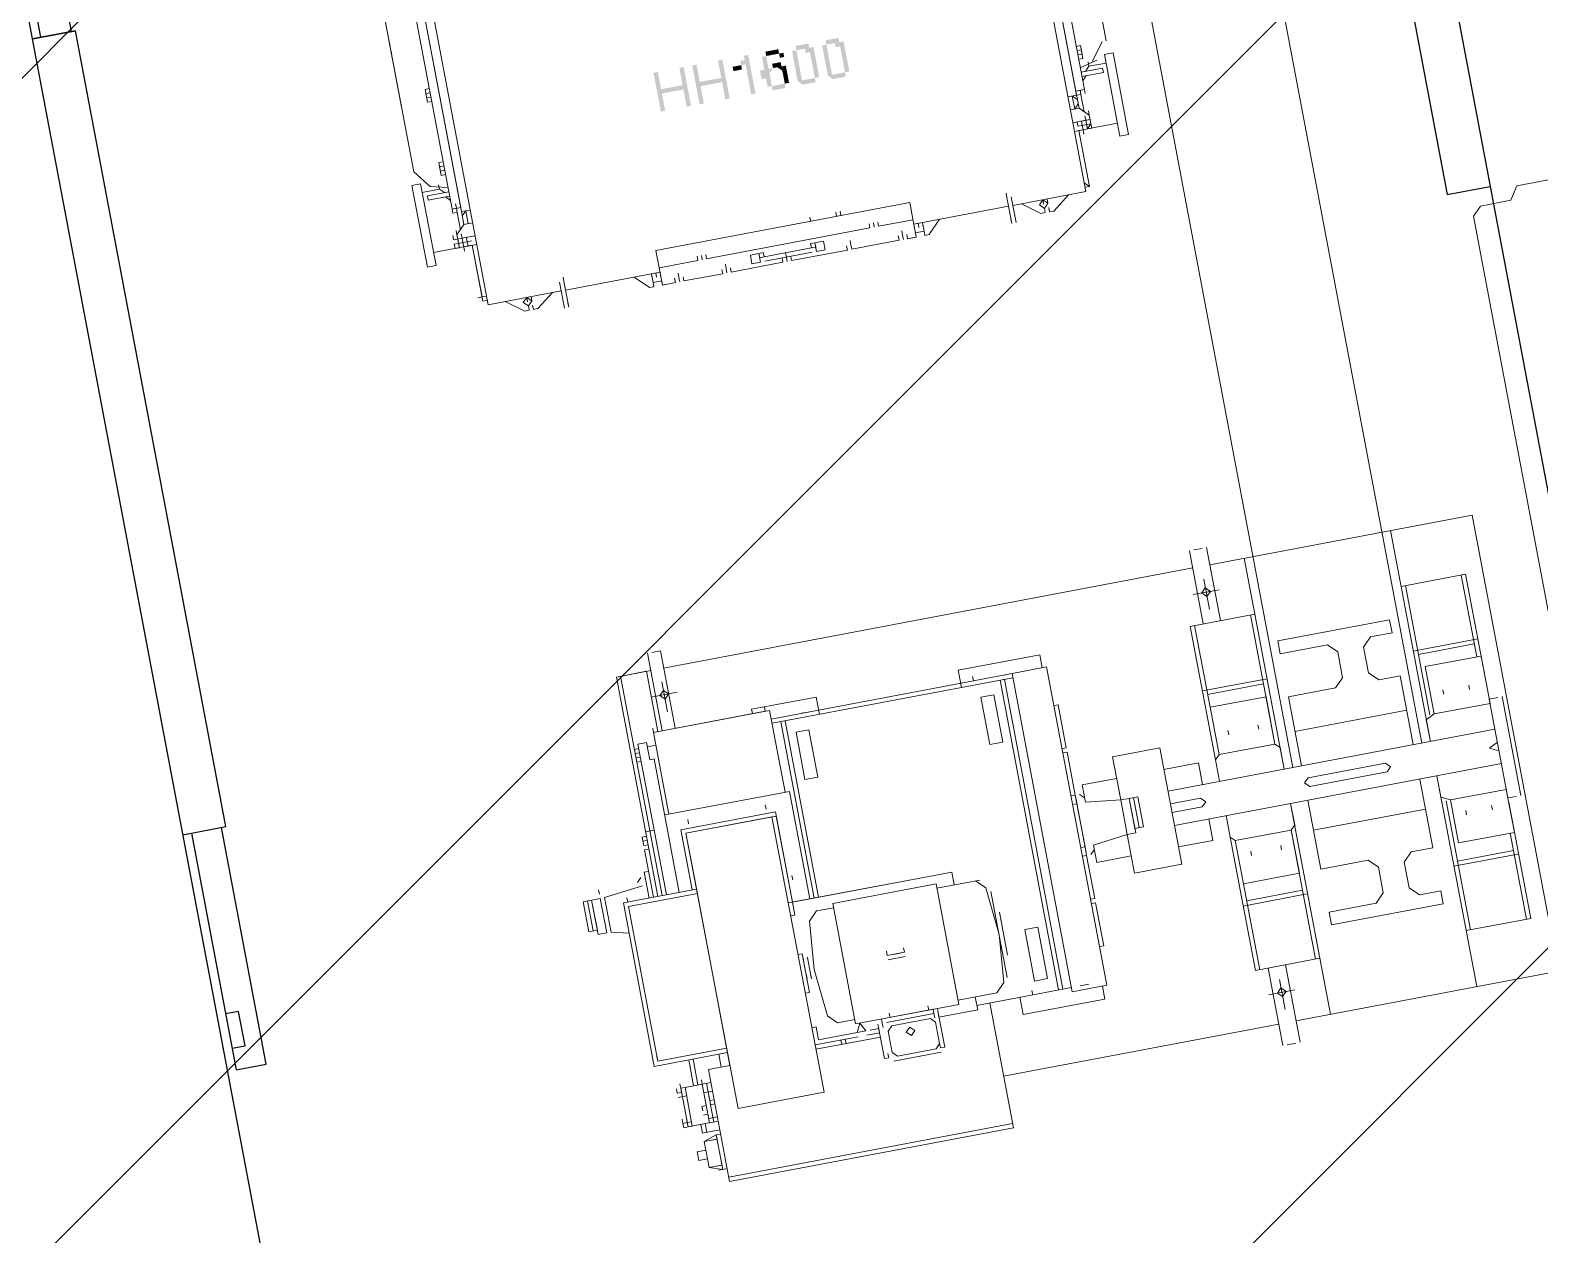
# Model space of a CAD drawing. Extents: x 407440 to 411585, y 6041728 to 6045069.
# Drawn here: x 410399.38 to 410419.17, y 6044232.83 to 6044248.62 of the extents above; entities that cross this region are included whole.
import ezdxf

# ---------------------------------------------------------------- set-up
doc = ezdxf.new("R2010")
doc.units = 0
doc.header["$LTSCALE"] = 5
doc.linetypes.add('foc-TIELINE', pattern=[1.875, 1.25, -0.625])
doc.layers.add('P-PROPOSED-EXISTING-H', color=59, linetype='Continuous')
doc.layers.add('T-TIE', color=201, linetype='foc-TIELINE')

# ---------------------------------------------------------------- blocks, each defined once
blk = doc.blocks.new('P-RIG-877')
at = {"layer": 'T-TIE', "linetype": 'ByBlock', "transparency": 33554559}
for points in [[(3.1687, -16.1534), (3.1687, -16.1649), (3.1802, -16.1649), (3.1802, -16.1763), (3.1802, -16.1419), (3.1916, -16.1419), (3.1916, -16.1304), (3.2031, -16.1304), (3.2146, -16.1304), (3.2261, -16.1304), (3.2376, -16.1304), (3.249, -16.1304), (3.2605, -16.1304), (3.2605, -16.1534), (3.2605, -16.1189), (3.249, -16.1189), (3.2376, -16.1189), (3.2261, -16.1189), (3.2146, -16.1189), (3.2031, -16.1189), (3.1916, -16.1189), (3.1802, -16.1189), (3.1802, -16.1304), (3.1687, -16.1304), (3.1687, -16.1419)], [(3.1802, -16.1763), (3.1916, -16.1763), (3.2031, -16.1763), (3.2146, -16.1763), (3.2261, -16.1763), (3.2376, -16.1763), (3.249, -16.1763), (3.2605, -16.1763), (3.2605, -16.1763), (3.272, -16.1649), (3.272, -16.1304), (3.2605, -16.1304), (3.2605, -16.1649), (3.249, -16.1649), (3.2376, -16.1649), (3.2261, -16.1649), (3.2146, -16.1649), (3.2031, -16.1649), (3.1916, -16.1649), (3.1802, -16.1649), (3.1802, -16.1534)], [(3.1687, -16.2338), (3.1687, -16.2452), (3.1802, -16.2452), (3.1802, -16.2567), (3.1802, -16.2223), (3.1916, -16.2223), (3.1916, -16.2108), (3.2031, -16.2108), (3.2146, -16.2108), (3.2261, -16.2108), (3.2376, -16.2108), (3.249, -16.2108), (3.2605, -16.2108), (3.2605, -16.2338), (3.2605, -16.1993), (3.249, -16.1993), (3.2376, -16.1993), (3.2261, -16.1993), (3.2146, -16.1993), (3.2031, -16.1993), (3.1916, -16.1993), (3.1802, -16.1993), (3.1802, -16.2108), (3.1687, -16.2108), (3.1687, -16.2223)], [(3.1802, -16.2567), (3.1916, -16.2567), (3.2031, -16.2567), (3.2146, -16.2567), (3.2261, -16.2567), (3.2376, -16.2567), (3.249, -16.2567), (3.2605, -16.2567), (3.2605, -16.2567), (3.272, -16.2452), (3.272, -16.2108), (3.2605, -16.2108), (3.2605, -16.2452), (3.249, -16.2452), (3.2376, -16.2452), (3.2261, -16.2452), (3.2146, -16.2452), (3.2031, -16.2452), (3.1916, -16.2452), (3.1802, -16.2452), (3.1802, -16.2338)], [(3.1687, -16.3026), (3.1687, -16.3256), (3.1802, -16.3256), (3.1802, -16.2912), (3.1916, -16.2912), (3.1916, -16.2797), (3.1802, -16.2797), (3.1802, -16.2912), (3.1687, -16.2912)], [(3.1802, -16.3256), (3.1802, -16.3371), (3.1916, -16.3371), (3.2031, -16.3371), (3.2146, -16.3371), (3.2146, -16.3486), (3.2261, -16.3486), (3.2376, -16.3486), (3.2376, -16.3371), (3.249, -16.3371), (3.2605, -16.3371), (3.2605, -16.3256), (3.272, -16.3256), (3.272, -16.2912), (3.2605, -16.2912), (3.2605, -16.2797), (3.2605, -16.3256), (3.249, -16.3256), (3.2376, -16.3256), (3.2261, -16.3256), (3.2261, -16.3256), (3.2146, -16.3141), (3.2146, -16.3256), (3.2031, -16.3256), (3.1916, -16.3256), (3.1802, -16.3256), (3.1802, -16.3026)], [(3.2031, -16.3026), (3.2031, -16.3141), (3.2146, -16.3141), (3.2146, -16.3256), (3.2146, -16.2797), (3.2146, -16.2912), (3.2031, -16.2912)], [(3.2146, -16.2797), (3.2146, -16.3141), (3.2146, -16.3026), (3.2261, -16.2912), (3.2376, -16.2912), (3.249, -16.2912), (3.2605, -16.2912), (3.2605, -16.3026), (3.2605, -16.2797), (3.249, -16.2797), (3.2376, -16.2797), (3.2261, -16.2797), (3.2146, -16.2797)], [(3.1687, -16.3715), (3.1687, -16.383), (3.1802, -16.383), (3.1802, -16.3945), (3.1916, -16.3945), (3.1916, -16.406), (3.1916, -16.383), (3.272, -16.383), (3.272, -16.3715)], [(3.1916, -16.406), (3.1916, -16.4174), (3.2031, -16.4174), (3.2031, -16.3945), (3.1916, -16.3945), (3.1916, -16.383)], [(3.1687, -16.4404), (3.1687, -16.4519), (3.2146, -16.4519), (3.2146, -16.5093), (3.2261, -16.4519), (3.272, -16.4519), (3.272, -16.4404)], [(3.1687, -16.5093), (3.1687, -16.5208), (3.272, -16.5208), (3.272, -16.5093), (3.2261, -16.5093), (3.2261, -16.4519), (3.2146, -16.5093)], [(3.1687, -16.5437), (3.1687, -16.5552), (3.2146, -16.5552), (3.2146, -16.6126), (3.2261, -16.5552), (3.272, -16.5552), (3.272, -16.5437)], [(3.1687, -16.6126), (3.1687, -16.6241), (3.272, -16.6241), (3.272, -16.6126), (3.2261, -16.6126), (3.2261, -16.5552), (3.2146, -16.6126)]]:
    blk.add_hatch(color=256, dxfattribs=at).paths.add_polyline_path(points)
at = {"layer": 'T-TIE', "linetype": 'ByBlock', "lineweight": 18}
for points in [[(6.3259, -14.5805), (6.3488, -14.5576), (6.3488, -14.4772), (6.3718, -14.4542), (6.3718, -14.1672), (3.8805, -14.1672), (3.8805, -14.4542), (3.9149, -14.4772), (3.9149, -14.5576), (3.9379, -14.5805)], [(5.3041, -15.0742), (5.3156, -15.0627), (5.3271, -15.0742), (5.3271, -15.2809), (5.3156, -15.2923), (5.3041, -15.2809)], [(3.559, -15.4301), (3.559, -15.4531), (3.3409, -15.4531), (3.3409, -15.4301)], [(4.7645, -15.4531), (4.776, -15.4645), (4.7875, -15.4531), (4.776, -15.4416)], [(4.7645, -15.4531), (4.776, -15.4645), (4.7875, -15.4531), (4.776, -15.4416)], [(5.8322, -15.4531), (5.8437, -15.4645), (5.8552, -15.4531), (5.8437, -15.4416)], [(5.8322, -15.4531), (5.8437, -15.4645), (5.8552, -15.4531), (5.8437, -15.4416)], [(3.6968, -15.6712), (3.6853, -15.6827), (3.6968, -15.6942), (3.7083, -15.6827)], [(3.6968, -15.6712), (3.6853, -15.6712)], [(3.6853, -15.6827), (3.6968, -15.6827)], [(3.6968, -15.6827), (3.6853, -15.6827)], [(5.2697, -15.7401), (5.35, -15.7401), (5.2697, -15.7401), (5.35, -15.7401)], [(4.8908, -15.9697), (4.8908, -15.9467)], [(5.7289, -15.9467), (5.7289, -15.9697)], [(3.6279, -16.7045), (3.6279, -16.0271)], [(3.6738, -16.1189), (3.6738, -16.0271)], [(3.6968, -16.0041), (3.6853, -16.0041)], [(3.6853, -16.0156), (3.6968, -16.0156)], [(3.6853, -16.0156), (3.6968, -16.0156)], [(3.6968, -16.0271), (3.6853, -16.0271)], [(3.7083, -16.0615), (3.7198, -16.0615), (3.7083, -16.0615), (3.6968, -16.0615)], [(4.9367, -16.0501), (4.9367, -16.0845), (5.063, -16.0845), (5.063, -16.0501)], [(5.6944, -16.0501), (5.5567, -16.0501), (5.5567, -16.0845), (5.6944, -16.0845)], [(3.6624, -16.1189), (3.6738, -16.1189)], [(3.6624, -16.1304), (3.6738, -16.1304)], [(3.6624, -16.1304), (3.6738, -16.1304)], [(3.6624, -16.1419), (3.6738, -16.1419)], [(3.6624, -16.1419), (3.6738, -16.1419)], [(3.6738, -16.5782), (3.6738, -16.1419)], [(3.6164, -16.2223), (3.6279, -16.2223)], [(3.6853, -16.2682), (3.6853, -16.2912), (3.7083, -16.2912), (3.7083, -16.2682)], [(3.6164, -16.2912), (3.6279, -16.2912)], [(5.7174, -16.5667), (5.7174, -16.2912), (5.3959, -16.2912), (5.3959, -16.5667)], [(3.7083, -16.3715), (3.7198, -16.3715), (3.7083, -16.3715), (3.6968, -16.3715)], [(3.7083, -16.3715), (3.7198, -16.3715)], [(5.8207, -16.4748), (5.8207, -16.3715), (5.8092, -16.36), (5.8207, -16.36), (5.8092, -16.36), (5.7518, -16.36), (5.7404, -16.3715), (5.7404, -16.4748), (5.7518, -16.4863), (5.8092, -16.4863)], [(3.6853, -16.4289), (3.6968, -16.4289)], [(5.5567, -16.4404), (5.5567, -16.4174)], [(5.7518, -16.4289), (5.7633, -16.4404), (5.7748, -16.4289), (5.7633, -16.4174)], [(3.6853, -16.4634), (3.6853, -16.4404), (3.7083, -16.4404), (3.7083, -16.4634)], [(3.7083, -16.5323), (3.7198, -16.5323), (3.7083, -16.5323), (3.6968, -16.5323)], [(3.7083, -16.5323), (3.7198, -16.5323)], [(4.8908, -16.5552), (4.8908, -16.5323)], [(4.9367, -16.5437), (4.9367, -16.5782), (5.063, -16.5782), (5.063, -16.5437)], [(5.7174, -16.5552), (5.7404, -16.5667), (5.7404, -16.5437)], [(3.6624, -16.5897), (3.6738, -16.5897)], [(3.6624, -16.5897), (3.6738, -16.5897)], [(3.6624, -16.6011), (3.6738, -16.6011)], [(3.6624, -16.6011), (3.6738, -16.6011)], [(3.6738, -16.7045), (3.6738, -16.6011)], [(3.7083, -16.6585), (3.7198, -16.6585), (3.7083, -16.6585), (3.6968, -16.6585)], [(3.6853, -16.7159), (3.6968, -16.7159)], [(3.6968, -16.7159), (3.6853, -16.7159)], [(3.6968, -16.7274), (3.6853, -16.7274)], [(4.7645, -16.8996), (4.776, -16.9111), (4.7875, -16.8996), (4.776, -16.8882)], [(4.7645, -16.8996), (4.776, -16.9111), (4.7875, -16.8996), (4.776, -16.8882)], [(5.8552, -16.98), (5.8437, -16.98)], [(5.8552, -17.003), (5.8667, -17.003)], [(3.6968, -17.0489), (3.6853, -17.0604), (3.6968, -17.0718), (3.7083, -17.0604)], [(3.6968, -17.0489), (3.6853, -17.0489)], [(3.6853, -17.0604), (3.6968, -17.0604)], [(3.6968, -17.0604), (3.6853, -17.0604)], [(5.7978, -17.0604), (5.8092, -17.0604)], [(5.7978, -17.0604), (5.8092, -17.0604)], [(5.8896, -17.0489), (5.9011, -17.0489)], [(5.2811, -17.0948), (5.2926, -17.0948)], [(5.7059, -17.0948), (5.7174, -17.0948)], [(3.4327, -17.1752), (3.4672, -17.1752)], [(5.35, -17.1867), (5.2697, -17.1867), (5.3615, -17.1867), (5.3615, -17.1637), (5.2697, -17.1637), (5.2697, -17.2096), (5.35, -17.2096)], [(3.4213, -17.1981), (3.4327, -17.1981)], [(3.4901, -17.2096), (3.5016, -17.2096)], [(3.5246, -17.2096), (3.5131, -17.2096), (3.5131, -17.2211), (3.5246, -17.2211)], [(5.2697, -17.1981), (5.35, -17.1981), (5.2697, -17.1981), (5.35, -17.1981)], [(3.559, -17.2785), (3.559, -17.3015), (3.3409, -17.3015), (3.3409, -17.2785)]]:
    blk.add_lwpolyline(points, close=True, dxfattribs=at)
at = {"layer": 'T-TIE', "linetype": 'ByBlock', "lineweight": 25}
for points in [[(8.4383, -17.4048), (8.2202, -17.4048), (8.1513, -17.4737), (7.9906, -17.4737), (7.9906, -18.2084), (-4.1905, -18.2084), (-4.1905, -14.5231), (7.9906, -14.5231), (7.9906, -15.5564), (8.0021, -15.5564), (7.9217, -15.5794)], [(3.1802, -14.5231), (3.1802, -14.6379), (3.869, -14.6379), (3.869, -14.5231)], [(4.9023, -18.2084), (4.9023, -18.0936), (2.7783, -18.0936), (2.7783, -18.2084), (2.7783, -18.0936)], [(2.7783, -18.1855), (2.1469, -18.1855), (2.1469, -18.1051), (2.7783, -18.1051)], [(4.9023, -18.1855), (5.5337, -18.1855), (5.5337, -18.1051), (4.9023, -18.1051)], [(5.4763, -18.1855), (5.4763, -18.151), (5.3845, -18.151), (5.3845, -18.1855)]]:
    blk.add_lwpolyline(points, dxfattribs=at)
at = {"layer": 'T-TIE', "linetype": 'ByBlock', "lineweight": 18}
for points in [[(4.7071, -15.4301), (4.7071, -14.7298), (5.9241, -14.7298), (5.9241, -15.4301)], [(5.1893, -14.7413), (5.4533, -14.7413)], [(5.1893, -14.7527), (5.1893, -14.7757), (5.4533, -14.7757), (5.4533, -14.7527)], [(5.2008, -14.9249), (5.0745, -14.9249), (5.0745, -14.7757), (5.2008, -14.7757), (5.2008, -14.9249), (5.2123, -14.9479), (5.2697, -14.9479), (4.7071, -14.9479)], [(4.8563, -14.9479), (4.8563, -14.7757), (5.1778, -14.7757)], [(4.8563, -14.7872), (5.0745, -14.7872)], [(5.0286, -14.9479), (5.0286, -14.7757)], [(5.04, -14.7872), (5.04, -14.9364)], [(5.2697, -14.7757), (5.2697, -15.6482)], [(5.3041, -14.7757), (5.3156, -14.7987), (5.3271, -14.7757)], [(5.4304, -14.9249), (5.5452, -14.9249), (5.5452, -14.7757), (5.4304, -14.7757), (5.4304, -14.9249), (5.4189, -14.9479), (5.3615, -14.9479), (5.9241, -14.9479)], [(5.3615, -14.7757), (5.3615, -15.6482)], [(5.4648, -14.7757), (5.7748, -14.7757), (5.7748, -14.9479)], [(5.5452, -14.7872), (5.7748, -14.7872)], [(5.5911, -14.7872), (5.5911, -14.9364)], [(5.6026, -14.9479), (5.6026, -14.7872), (5.6026, -14.7757)], [(5.1548, -14.8216), (5.1434, -14.8216)], [(5.4763, -14.8216), (5.4648, -14.8216)], [(5.1548, -14.8905), (5.1434, -14.8905)], [(5.4763, -14.8905), (5.4648, -14.8905)], [(4.8563, -14.9364), (5.2008, -14.9364)], [(5.4304, -14.9364), (5.7748, -14.9364)], [(5.2697, -15.3153), (1.8025, -15.3153), (1.8025, -14.9709), (5.2697, -14.9709)], [(5.2697, -15.2923), (5.086, -15.2923), (5.086, -15.166), (5.063, -15.1431), (4.9941, -15.1431), (4.9712, -15.166), (4.9712, -15.2923), (4.9367, -15.2923), (4.9367, -14.9938), (4.9712, -14.9938), (4.9712, -15.0512), (4.9941, -15.0742), (5.063, -15.0742), (5.086, -15.0512), (5.086, -14.9938), (5.2697, -14.9938)], [(5.1778, -14.9938), (5.1778, -15.2923)], [(5.3615, -14.9938), (5.5452, -14.9938), (5.5452, -15.0512), (5.5682, -15.0742), (5.637, -15.0742), (5.66, -15.0512), (5.66, -14.9938), (5.6944, -14.9938), (5.6944, -15.2923), (5.66, -15.2923), (5.66, -15.166), (5.637, -15.1431), (5.5682, -15.1431), (5.5452, -15.166), (5.5452, -15.2923), (5.3615, -15.2923)], [(5.4419, -14.9938), (5.4419, -15.2923)], [(4.8563, -15.3383), (4.8563, -15.5105), (5.2123, -15.5105), (5.2008, -15.499), (5.2008, -15.3497), (5.2123, -15.3383), (5.2697, -15.3383), (4.8563, -15.3383), (4.7071, -15.3383)], [(4.8563, -15.3497), (5.2008, -15.3497), (5.0745, -15.3497), (5.0745, -15.499), (5.2008, -15.499)], [(5.0286, -15.5105), (5.0286, -15.3383)], [(5.04, -15.3497), (5.04, -15.499)], [(5.9241, -15.3383), (5.7748, -15.3383), (5.3615, -15.3383), (5.4189, -15.3383), (5.4304, -15.3497), (5.4304, -15.499), (5.4189, -15.5105), (5.7748, -15.5105), (5.7748, -15.3383)], [(5.5452, -15.499), (5.5452, -15.3497), (5.4304, -15.3497), (5.7748, -15.3497)], [(5.5911, -15.3497), (5.5911, -15.499)], [(5.6026, -15.5105), (5.6026, -15.3497), (5.6026, -15.3383)], [(5.1548, -15.3842), (5.1434, -15.3842)], [(5.4763, -15.3842), (5.4648, -15.3842)], [(4.6612, -15.4301), (4.8563, -15.4301)], [(4.776, -15.4186), (4.776, -15.4875)], [(5.7748, -15.4301), (5.9815, -15.4301)], [(5.8437, -15.4186), (5.8437, -15.4875)], [(3.3065, -15.4416), (2.411, -15.4416)], [(3.3524, -15.4875), (3.3065, -15.4531)], [(3.3524, -15.476), (3.3639, -15.5219)], [(3.3639, -15.499), (3.3639, -15.4531)], [(3.3868, -15.5219), (3.3868, -15.4645), (3.3753, -15.4645), (3.3753, -15.5219)], [(3.5246, -15.5449), (3.5246, -15.5334), (3.5131, -15.5334), (3.5131, -15.5219), (3.5246, -15.5219), (3.5246, -15.5334), (3.5246, -15.4531)], [(4.6612, -15.4416), (4.6612, -15.4645)], [(4.6612, -15.476), (4.8563, -15.476)], [(4.7071, -15.476), (4.7071, -16.8882)], [(4.8219, -15.4531), (4.7415, -15.4531)], [(5.1548, -15.4645), (5.1434, -15.4645)], [(5.4763, -15.4645), (5.4648, -15.4645)], [(5.7748, -15.476), (5.9815, -15.476)], [(5.8896, -15.4531), (5.8092, -15.4531)], [(5.9241, -15.476), (5.9241, -16.2108)], [(5.9815, -15.4645), (5.9815, -15.4416)], [(3.3065, -15.5219), (3.3065, -15.5105), (3.3409, -15.5105), (3.3409, -15.5219)], [(3.3294, -15.5219), (3.3294, -15.5105), (3.3065, -15.5105)], [(3.3065, -15.5105), (3.3065, -15.5105)], [(3.3179, -15.5219), (3.3179, -15.5105)], [(3.3179, -15.5105), (3.3179, -15.5105)], [(3.3294, -15.5105), (3.3294, -15.5105)], [(3.3753, -15.5105), (3.3639, -15.499), (3.3524, -15.499)], [(3.3983, -15.5219), (3.3868, -15.5105)], [(4.8563, -15.499), (5.0745, -15.499)], [(5.2123, -15.5105), (5.2697, -15.5105)], [(5.3615, -15.5105), (5.4189, -15.5105)], [(5.4304, -15.499), (5.5452, -15.499), (5.7748, -15.499)], [(2.5372, -15.5449), (2.5487, -15.5449), (2.5487, -15.5219), (2.5372, -15.5219), (2.5487, -15.5219), (2.5372, -15.5219), (2.5258, -15.5219), (2.5028, -15.5449), (2.5028, -15.5679), (2.5028, -15.5564), (2.388, -15.5564), (2.388, -15.6712), (2.3995, -15.6712), (2.3995, -15.6597), (2.3995, -15.6712), (2.4224, -15.6712), (2.4224, -15.5679), (3.6853, -15.5679), (3.6853, -15.763)], [(3.4672, -15.5449), (3.4213, -15.5449), (3.4213, -15.5219), (2.5717, -15.5219), (2.5717, -15.5334), (2.5717, -15.5449), (2.5602, -15.5449), (2.5717, -15.5449), (2.5602, -15.5449), (2.5717, -15.5449)], [(3.4098, -15.5449), (3.4213, -15.5449), (3.4098, -15.5449), (3.4213, -15.5449), (2.5717, -15.5449), (3.4327, -15.5449), (3.4327, -15.5679)], [(3.3065, -15.5219), (3.3065, -15.5219)], [(3.3179, -15.5219), (3.3179, -15.5219)], [(3.3294, -15.5219), (3.3294, -15.5219)], [(3.4098, -15.5449), (3.4098, -15.5449)], [(3.4213, -15.5219), (3.4327, -15.5219)], [(3.4327, -15.5334), (3.4327, -15.5449), (3.4213, -15.5449), (3.4327, -15.5449), (3.4213, -15.5449), (3.4213, -15.5334), (3.4327, -15.5334), (3.4787, -15.5334)], [(3.4327, -15.5564), (3.4327, -15.5449), (3.4213, -15.5449)], [(3.4327, -15.5334), (3.4327, -15.5334)], [(3.4442, -15.5449), (3.4327, -15.5564), (3.4672, -15.5564), (3.4557, -15.5449)], [(3.4327, -15.5564), (3.4327, -15.5564)], [(3.5131, -15.5219), (3.5131, -15.5334), (3.5131, -15.5219), (3.5016, -15.5219), (3.4901, -15.5219), (3.4672, -15.5449), (3.4672, -15.5679)], [(3.4787, -15.5219), (3.4901, -15.5219), (3.5016, -15.5219), (3.5016, -15.5449), (3.5131, -15.5449), (3.5131, -15.5564), (3.5016, -15.5564)], [(3.4901, -15.5219), (3.5016, -15.5219), (3.5016, -15.5334), (3.4901, -15.5334)], [(3.5016, -15.5679), (3.5016, -15.5334), (3.5246, -15.5334), (3.5131, -15.5219), (3.5016, -15.5219)], [(3.5016, -15.5449), (3.5131, -15.5449), (3.5131, -15.5334), (3.5131, -15.5449), (3.5246, -15.5449), (3.5131, -15.5449), (3.5246, -15.5449), (3.5246, -15.5564), (3.6738, -15.5564), (3.6624, -15.5679)], [(3.5246, -15.5679), (3.5246, -15.5449), (3.5361, -15.5449)], [(3.6738, -15.5679), (3.6738, -15.5564)], [(5.2123, -15.6482), (5.2123, -15.5564), (5.2697, -15.5564)], [(5.3271, -15.6482), (5.3271, -15.5679), (5.3156, -15.5564), (5.3041, -15.5679), (5.3041, -15.6482)], [(5.4189, -15.6482), (5.4189, -15.5564), (5.3615, -15.5564)], [(3.6853, -15.6138), (3.7198, -15.6597), (3.7198, -15.6712), (3.7083, -15.6712)], [(3.6968, -15.6712), (3.6853, -15.6712)], [(5.2697, -15.7745), (5.1548, -15.7745), (5.1548, -15.6482), (5.4648, -15.6482), (5.4648, -15.7745), (5.3615, -15.7745)], [(3.6853, -15.7401), (3.7198, -15.6942), (3.7198, -15.6827), (3.7083, -15.6827)], [(3.6968, -15.6827), (3.6853, -15.6827)], [(3.6853, -15.6827), (3.6968, -15.6827)], [(3.6968, -15.6827), (3.6853, -15.6827)], [(3.6968, -15.6827), (3.6853, -15.6827)], [(3.6968, -15.6827), (3.6853, -15.6827)], [(5.2123, -15.7745), (5.2123, -15.8664), (5.2582, -15.8664), (5.2697, -15.7745), (5.2697, -15.7516), (5.3615, -15.7516), (5.3615, -15.7745), (5.373, -15.8664), (5.4189, -15.8664), (5.4189, -15.7745)], [(5.2697, -15.7286), (5.35, -15.7286), (5.2697, -15.7286), (5.35, -15.7286), (5.2697, -15.7286), (5.2697, -15.7516), (5.35, -15.7516), (5.35, -15.7286)], [(3.6853, -15.7745), (3.6853, -16.0271), (3.6853, -16.0041), (3.7083, -16.0041), (3.7083, -16.0271), (3.7198, -16.0271), (3.6279, -16.0271)], [(3.6509, -15.7745), (3.6624, -15.7745), (3.7312, -15.7745), (3.7198, -15.7745)], [(3.6624, -15.763), (3.7312, -15.763)], [(5.2582, -15.7745), (5.2467, -15.7745)], [(5.2697, -15.7745), (5.3615, -15.7745), (5.2697, -15.7745)], [(5.2352, -15.8778), (5.2467, -15.8664)], [(5.3845, -15.8664), (5.3959, -15.8778)], [(4.9023, -16.1304), (4.8563, -16.1304), (4.8563, -15.9123), (4.8908, -15.9123)], [(4.8908, -16.6356), (4.8908, -15.9927), (5.7404, -15.9927), (5.7404, -15.9008)], [(5.7404, -15.9008), (4.8908, -15.9008), (5.7404, -15.9008)], [(4.8908, -15.9927), (4.8908, -15.9008)], [(5.1089, -15.9008), (5.1089, -15.8893), (4.9941, -15.8893), (4.9941, -15.9008)], [(5.373, -15.9008), (5.373, -15.8893), (5.2582, -15.8893), (5.2352, -15.8893), (5.1204, -15.8893), (5.1204, -15.9008)], [(5.5108, -15.9008), (5.5108, -15.8893), (5.3959, -15.8893), (5.373, -15.8893), (5.3845, -15.8893), (5.2467, -15.8893), (5.2352, -15.8893), (5.2352, -15.9008)], [(5.2582, -15.8893), (5.2582, -15.9008)], [(5.3959, -15.8893), (5.3959, -15.9008)], [(5.637, -15.9008), (5.637, -15.8893), (5.5222, -15.8893), (5.5222, -15.9008)], [(5.7404, -15.9123), (5.7748, -15.9123), (5.7748, -16.1304), (5.7289, -16.1304)], [(3.6853, -15.9582), (3.7198, -15.9927), (3.7198, -16.0041), (3.7083, -16.0041)], [(4.9023, -15.9927), (4.9023, -16.6356)], [(5.7289, -16.2452), (5.7289, -15.9927)], [(3.6968, -16.0041), (3.6853, -16.0041)], [(3.6968, -16.0156), (3.6853, -16.0156)], [(3.6968, -16.0156), (3.6853, -16.0156)], [(3.6968, -16.0271), (3.6853, -16.0271)], [(3.7198, -16.0386), (3.7198, -16.0271), (3.7198, -16.0501), (3.7083, -16.0501), (3.7198, -16.0501), (3.7083, -16.0501), (3.7198, -16.0501), (3.7083, -16.0501)], [(4.9023, -16.0156), (5.7289, -16.0156)], [(4.9023, -16.0271), (5.7289, -16.0271)], [(3.7198, -16.073), (3.7083, -16.073), (3.7198, -16.073), (3.7083, -16.073), (3.7198, -16.073), (3.7198, -16.1993), (3.7083, -16.1993), (3.6968, -16.1993), (3.7083, -16.1993), (3.7198, -16.1993), (3.7083, -16.1993), (3.7198, -16.1993), (3.7083, -16.1993), (3.7198, -16.1993)], [(3.7198, -16.0615), (3.7198, -16.0615)], [(3.7198, -16.0615), (3.7198, -16.0615)], [(4.8908, -16.096), (4.8793, -16.096)], [(5.7289, -16.096), (5.7174, -16.096)], [(3.6738, -16.1189), (3.6624, -16.1189)], [(3.6738, -16.1304), (3.6624, -16.1304)], [(3.6738, -16.1304), (3.6738, -16.1304)], [(3.6738, -16.1304), (3.6738, -16.1304)], [(5.7059, -16.2912), (5.7059, -16.1878), (5.683, -16.1649), (5.5567, -16.1534), (5.4304, -16.1649), (5.4074, -16.1878)], [(5.4419, -16.1534), (5.6715, -16.1534)], [(5.4993, -16.1419), (5.6141, -16.1419)], [(5.4074, -16.1763), (5.4074, -16.2912)], [(3.6279, -16.2108), (3.6164, -16.2108)], [(3.7198, -16.2108), (3.7083, -16.2108), (3.7198, -16.2108), (3.7083, -16.2108), (3.7198, -16.2108), (3.7198, -16.36), (3.7083, -16.36), (3.7198, -16.36), (3.7083, -16.36), (3.7198, -16.36), (3.7083, -16.36)], [(3.7198, -16.1993), (3.7198, -16.1993)], [(3.7198, -16.1993), (3.7198, -16.1993)], [(5.7289, -16.2108), (6.0618, -16.2108), (6.0618, -16.9685), (5.7633, -16.9685), (5.7633, -16.9111), (5.2582, -16.9111), (5.1434, -16.9111), (5.8781, -16.9111), (5.8781, -16.6815), (5.1434, -16.6815), (5.1434, -16.9111), (5.1434, -16.67), (5.373, -16.67), (5.373, -16.2452), (5.4074, -16.2452)], [(6.0503, -16.9685), (6.0503, -16.2108)], [(5.7059, -16.2452), (5.7404, -16.2452), (5.7404, -16.3486), (5.7289, -16.3486), (5.7174, -16.3486), (5.7289, -16.3486), (5.8207, -16.3486), (5.8207, -16.36)], [(3.6968, -16.2912), (3.6853, -16.2912), (3.6968, -16.2912), (3.6968, -16.3026), (3.6853, -16.3026), (3.6968, -16.3026), (3.6968, -16.4289), (3.6968, -16.4404), (3.6853, -16.4404), (3.6968, -16.4404)], [(3.6853, -16.2912), (3.6853, -16.3026)], [(3.7083, -16.4289), (3.7083, -16.3026)], [(5.373, -16.3486), (5.373, -16.6815)], [(3.7198, -16.3715), (3.7083, -16.3715)], [(3.7083, -16.383), (3.7198, -16.383), (3.7198, -16.5208), (3.7083, -16.5208), (3.7198, -16.5208), (3.7083, -16.5208), (3.7198, -16.5208), (3.7083, -16.5208)], [(3.7198, -16.3715), (3.7198, -16.3715)], [(3.7198, -16.3715), (3.7198, -16.3715)], [(5.7174, -16.3715), (5.7059, -16.3715)], [(5.7174, -16.4863), (5.7174, -16.36), (5.7289, -16.36), (5.7404, -16.36), (5.7289, -16.36)], [(5.7289, -16.4863), (5.7289, -16.36), (5.7289, -16.4863)], [(5.7289, -16.36), (5.7289, -16.36)], [(5.7289, -16.36), (5.7289, -16.36)], [(5.7289, -16.36), (5.7289, -16.36)], [(5.7289, -16.36), (5.7289, -16.36)], [(5.7404, -16.36), (5.7404, -16.36)], [(5.7404, -16.36), (5.7404, -16.36)], [(5.8207, -16.36), (5.8207, -16.36)], [(5.8322, -16.36), (5.8322, -16.4863)], [(3.6853, -16.4289), (3.6853, -16.4404)], [(5.5452, -16.406), (5.5567, -16.406), (5.5567, -16.4519), (5.5452, -16.4519)], [(5.5682, -16.4519), (5.5682, -16.406)], [(4.8678, -16.6815), (4.8563, -16.6815), (4.8563, -16.5093), (4.9023, -16.5093)], [(5.7174, -16.4748), (5.7059, -16.4748)], [(5.7404, -16.4978), (5.7289, -16.4978), (5.7404, -16.4978), (5.7289, -16.4978), (5.7174, -16.4978), (5.7289, -16.4978), (5.7174, -16.4978)], [(5.7289, -16.4863), (5.7289, -16.4863)], [(5.7289, -16.4863), (5.7289, -16.4863)], [(5.7289, -16.4978), (5.7289, -16.4978)], [(5.7289, -16.4978), (5.7289, -16.4978)], [(5.7289, -16.5093), (5.8207, -16.5093), (5.8207, -16.4978), (5.8092, -16.4978), (5.8207, -16.4978)], [(5.7404, -16.4863), (5.7404, -16.4863)], [(5.7404, -16.4978), (5.7404, -16.4978)], [(5.7404, -16.5323), (5.7404, -16.5093), (5.7518, -16.5093), (5.7518, -16.5437)], [(5.7633, -16.6815), (5.7633, -16.5093)], [(5.8207, -16.4863), (5.8207, -16.4863)], [(3.7198, -16.5323), (3.7083, -16.5323)], [(3.7083, -16.5437), (3.7198, -16.5437), (3.7198, -16.6471), (3.7083, -16.6471), (3.7198, -16.6471), (3.7083, -16.6471)], [(3.7198, -16.5323), (3.7198, -16.5323)], [(3.7198, -16.5323), (3.7198, -16.5323)], [(3.6738, -16.5782), (3.6624, -16.5782)], [(3.6738, -16.5897), (3.6624, -16.5897)], [(3.6738, -16.5897), (3.6624, -16.5897)], [(3.6738, -16.5897), (3.6624, -16.5897)], [(3.6738, -16.5897), (3.6738, -16.5897)], [(3.6738, -16.5897), (3.6738, -16.5897)], [(5.4074, -16.5667), (5.4074, -16.6126), (5.4304, -16.6356), (5.5567, -16.6471), (5.683, -16.6356), (5.7059, -16.6126), (5.7059, -16.5667)], [(5.7404, -16.5667), (5.7404, -16.67), (5.7059, -16.67), (5.7059, -16.6815)], [(5.7518, -16.5667), (5.7518, -16.6815)], [(4.9023, -16.6011), (5.373, -16.6011)], [(4.9023, -16.6126), (5.373, -16.6126)], [(5.086, -16.957), (5.086, -16.6241), (5.373, -16.6241)], [(5.7518, -16.6011), (5.7633, -16.6011)], [(5.7518, -16.6126), (5.7633, -16.6126)], [(3.7198, -16.6585), (3.7083, -16.6585)], [(3.7198, -16.6585), (3.7198, -16.6585)], [(3.7198, -16.6585), (3.7198, -16.6585)], [(5.086, -16.6356), (4.8678, -16.6356), (4.8678, -16.9456), (4.8678, -16.6471), (4.8678, -16.9456), (4.8563, -16.9456)], [(4.8678, -16.6471), (4.8563, -16.6471)], [(5.3156, -16.6585), (5.3041, -16.6585)], [(5.5222, -16.6585), (5.5337, -16.6585), (5.5796, -16.6585), (5.5682, -16.6585)], [(3.7198, -16.67), (3.7083, -16.67), (3.7198, -16.67), (3.7083, -16.67), (3.7198, -16.67), (3.7198, -16.7045), (3.6279, -16.7045)], [(3.7198, -16.693), (3.7198, -16.7045), (3.7083, -16.7045), (3.7083, -16.7274), (3.6853, -16.7274), (3.6853, -16.7045), (3.6853, -16.957)], [(3.6968, -16.7045), (3.6853, -16.7045)], [(5.1204, -16.693), (5.1089, -16.693)], [(5.2926, -16.9226), (5.1319, -16.9226), (5.1319, -16.67), (5.373, -16.67), (5.4074, -16.67), (5.4074, -16.6815)], [(5.6141, -16.6815), (5.6141, -16.67), (5.5108, -16.67), (5.5108, -16.6815)], [(5.5337, -16.67), (5.5222, -16.67)], [(5.5796, -16.67), (5.5682, -16.67)], [(3.6968, -16.7159), (3.6853, -16.7159)], [(3.6853, -16.7159), (3.6968, -16.7159)], [(3.6968, -16.7159), (3.6853, -16.7159)], [(3.6968, -16.7159), (3.6853, -16.7159)], [(3.6853, -16.7733), (3.7198, -16.7389), (3.7198, -16.7274), (3.7083, -16.7274)], [(3.6968, -16.7274), (3.6853, -16.7274)], [(4.776, -16.8652), (4.776, -16.9341)], [(4.8678, -16.8882), (4.6612, -16.8882), (4.6612, -16.9111)], [(4.8219, -16.8996), (4.7415, -16.8996)], [(5.1204, -16.8996), (5.1089, -16.8996)], [(4.6612, -16.9226), (4.8678, -16.9226)], [(4.7071, -16.9226), (4.7071, -17.0144)], [(4.8678, -16.9341), (4.7071, -16.9341), (4.7071, -17.0144), (5.2926, -17.0144)], [(4.8678, -16.9456), (5.086, -16.9456)], [(4.9023, -16.9456), (4.9023, -16.9685)], [(5.2582, -16.9111), (5.2467, -16.9111)], [(5.7289, -16.9111), (5.7289, -17.1063), (5.2926, -17.1063), (5.2926, -16.9111)], [(5.7174, -16.9111), (5.7174, -17.0948), (5.3041, -17.0948), (5.3041, -16.9111)], [(5.7289, -16.9341), (5.7633, -16.9341)], [(3.6853, -16.9685), (3.6853, -17.1637), (2.411, -17.1637), (2.3995, -17.1752), (2.3995, -17.1867), (1.8828, -17.1867), (1.8828, -17.1637)], [(3.6509, -16.957), (3.6624, -16.957), (3.7312, -16.957), (3.7198, -16.957)], [(3.7312, -16.9685), (3.6624, -16.9685)], [(5.2926, -16.957), (4.9367, -16.957), (4.9367, -16.9685), (4.8908, -16.9685), (4.8908, -16.9915), (5.2926, -16.9915)], [(5.7978, -16.9685), (5.7978, -16.9915), (5.7978, -16.9685)], [(5.7978, -16.98), (5.8437, -16.98), (5.8322, -16.98)], [(5.8207, -16.9915), (5.8207, -16.9685)], [(5.8552, -16.9685), (5.8552, -16.98), (5.8437, -16.98), (5.8322, -16.98), (5.8437, -16.98), (5.8552, -16.98), (5.9011, -16.98)], [(5.8437, -16.9685), (5.8437, -16.98), (5.8552, -16.98)], [(5.8896, -16.9915), (5.8896, -16.9685)], [(5.9011, -17.0144), (5.9241, -17.0144), (5.9241, -16.9685), (5.9241, -17.0144)], [(5.9011, -16.9685), (5.9011, -16.9915), (5.9011, -16.9685)], [(5.9355, -16.9685), (5.9355, -16.98), (5.947, -17.0144), (5.947, -16.98), (5.9355, -16.98), (5.947, -16.98), (5.947, -16.9915), (5.947, -16.98), (5.947, -16.9915)], [(6.0274, -16.9915), (6.0274, -16.98), (5.9355, -16.98)], [(6.0274, -16.9685), (6.0274, -16.98), (6.0159, -17.0144), (6.0159, -16.98), (6.0159, -16.9915), (6.0159, -16.98), (6.0044, -16.98), (6.0159, -16.98)], [(3.6853, -16.9915), (3.7198, -17.0374), (3.7198, -17.0489), (3.7083, -17.0489)], [(5.2926, -17.003), (4.7071, -17.003)], [(4.9023, -16.9915), (4.9023, -17.003), (4.9367, -17.003), (4.9367, -16.9915)], [(4.9138, -17.003), (4.9138, -16.9915)], [(4.9252, -17.003), (4.9252, -16.9915)], [(5.1204, -17.0144), (5.1204, -16.9915)], [(5.1319, -17.0259), (5.1319, -17.0144), (5.1319, -17.0259), (5.1548, -17.0259), (5.1548, -17.0144)], [(5.1434, -17.0259), (5.1434, -17.0144)], [(5.2926, -17.0259), (5.1663, -17.0259), (5.1663, -17.0144)], [(5.7978, -17.003), (5.7289, -17.003)], [(5.7289, -17.0144), (5.7978, -17.0144)], [(5.7863, -16.9915), (5.7978, -16.9915), (5.7978, -17.0374), (5.9011, -17.0374), (5.9011, -17.0489), (5.9011, -17.0259), (5.9011, -16.9915)], [(5.7978, -16.9915), (5.9011, -16.9915), (5.7978, -16.9915)], [(5.8552, -17.003), (5.8667, -17.003), (5.8552, -17.003), (5.8552, -16.9915), (5.8437, -16.9915), (5.8322, -16.9915)], [(5.8781, -17.003), (5.8781, -16.9915)], [(5.9241, -17.003), (5.9011, -17.003)], [(6.0159, -17.0144), (5.947, -17.0144)], [(5.97, -17.0144), (5.97, -17.0374), (5.9929, -17.0374), (5.9929, -17.0144)], [(3.6968, -17.0489), (3.6853, -17.0489)], [(3.7083, -17.0604), (3.7198, -17.0604), (3.7198, -17.0718), (3.6853, -17.1178)], [(3.6968, -17.0604), (3.6853, -17.0604)], [(3.6853, -17.0604), (3.6968, -17.0604)], [(3.6968, -17.0604), (3.6853, -17.0604)], [(3.6968, -17.0604), (3.6853, -17.0604)], [(3.6968, -17.0604), (3.6853, -17.0604)], [(5.2237, -17.0259), (5.2237, -17.0374), (5.2926, -17.0374), (5.2467, -17.0374)], [(5.2467, -17.0604), (5.2352, -17.0489)], [(5.2582, -17.0489), (5.2697, -17.1522), (5.3615, -17.1522), (5.373, -17.1063)], [(5.7978, -17.0489), (5.8092, -17.0489), (5.7978, -17.0489), (5.8092, -17.0489), (5.7978, -17.0489), (5.7863, -17.0489)], [(5.7978, -17.0374), (5.7978, -17.0489), (5.7978, -17.0374)], [(5.7978, -17.0489), (5.9011, -17.0489), (5.7978, -17.0489)], [(5.8092, -17.0604), (5.7978, -17.0604)], [(5.8092, -17.0604), (5.8092, -17.0489), (5.8092, -17.0604)], [(5.8207, -17.0604), (5.8207, -17.0374)], [(5.8896, -17.0374), (5.8896, -17.0489), (5.8896, -17.0604), (5.8896, -17.0489), (5.8781, -17.0489)], [(5.9011, -17.0489), (5.8896, -17.0489), (5.9011, -17.0489), (5.9011, -17.0604), (5.8896, -17.0604), (5.9011, -17.0604), (5.8896, -17.0604), (5.8781, -17.0604)], [(3.4327, -17.1637), (3.4327, -17.1867), (2.5717, -17.1867), (3.4213, -17.1867), (3.4098, -17.1867), (3.4213, -17.1867)], [(3.4672, -17.1637), (3.4672, -17.1867), (3.4327, -17.1867), (3.4327, -17.1752), (3.4442, -17.1867)], [(3.4901, -17.2211), (3.5016, -17.2211), (3.5016, -17.1981), (3.5016, -17.1637)], [(3.5131, -17.1752), (3.5131, -17.1867), (3.5016, -17.1867)], [(3.5246, -17.1637), (3.5246, -17.1867), (3.5131, -17.1867), (3.5131, -17.1981), (3.5131, -17.1867)], [(3.6624, -17.1637), (3.6624, -17.1752), (3.5246, -17.1752), (3.6738, -17.1752), (3.6738, -17.1637)], [(3.5246, -17.2785), (3.5246, -17.1752)], [(3.6624, -17.1867), (3.6624, -17.1752), (3.6509, -17.1752), (3.6394, -17.1752)], [(5.2582, -17.1637), (5.2467, -17.1637)], [(2.3765, -17.2555), (2.4224, -17.29), (3.3065, -17.29), (3.3524, -17.2555), (3.3639, -17.2096)], [(3.4327, -17.2096), (3.4213, -17.2096), (2.5717, -17.2096)], [(3.1342, -17.2096), (3.1342, -17.2211), (3.0998, -17.2211), (3.0998, -17.2096)], [(3.1113, -17.2096), (3.1113, -17.2211), (3.1342, -17.2211)], [(3.1113, -17.2211), (3.1113, -17.2211)], [(3.1113, -17.2211), (3.1113, -17.2211)], [(3.1228, -17.2096), (3.1228, -17.2211)], [(3.1228, -17.2211), (3.1228, -17.2211)], [(3.1228, -17.2211), (3.1228, -17.2211)], [(3.1342, -17.2211), (3.1342, -17.2211)], [(3.1342, -17.2211), (3.1342, -17.2211)], [(3.3294, -17.2096), (3.3294, -17.2211), (3.295, -17.2211), (3.295, -17.2096)], [(3.3065, -17.2096), (3.3065, -17.2211), (3.3294, -17.2211)], [(3.3065, -17.2211), (3.3065, -17.2211)], [(3.3065, -17.2211), (3.3065, -17.2211)], [(3.3179, -17.2096), (3.3179, -17.2211)], [(3.3179, -17.2211), (3.3179, -17.2211)], [(3.3179, -17.2211), (3.3179, -17.2211)], [(3.3294, -17.2211), (3.3294, -17.2211)], [(3.3294, -17.2211), (3.3294, -17.2211)], [(3.3753, -17.2211), (3.3639, -17.2326), (3.3524, -17.2326)], [(3.3868, -17.2096), (3.3868, -17.267), (3.3753, -17.267), (3.3753, -17.2096)], [(3.3983, -17.2096), (3.3868, -17.2211)], [(3.4213, -17.2096), (3.4213, -17.1867), (3.4098, -17.1867)], [(3.4098, -17.1981), (3.4213, -17.1981), (3.4213, -17.2096), (3.4327, -17.2096), (3.4327, -17.1981), (3.4787, -17.1981)], [(3.4098, -17.1981), (3.4098, -17.1981)], [(3.4327, -17.1981), (3.4213, -17.1981)], [(3.4787, -17.2096), (3.4901, -17.2096), (3.4672, -17.1867), (3.4557, -17.1867)], [(3.5246, -17.2096), (3.5016, -17.2096), (3.5131, -17.2096), (3.5131, -17.1981), (3.5016, -17.1981), (3.4901, -17.1981)], [(3.5361, -17.1981), (3.5246, -17.1981), (3.5131, -17.1981), (3.5246, -17.1981), (3.5131, -17.1981), (3.5016, -17.1981), (3.5016, -17.2211)], [(3.5016, -17.1981), (3.5016, -17.1981)], [(3.5131, -17.1867), (3.5131, -17.1867)], [(3.5131, -17.2096), (3.5131, -17.2096)], [(3.5246, -17.1981), (3.5246, -17.1867)], [(3.5246, -17.2096), (3.5246, -17.2096)], [(5.2697, -17.1867), (5.35, -17.1867), (5.2697, -17.1867)], [(5.35, -17.2096), (5.2697, -17.2096)], [(3.3639, -17.2785), (3.3639, -17.2326)], [(3.1228, -17.29), (3.1342, -17.29), (2.6061, -17.29), (2.5946, -17.29)], [(2.9735, -17.29), (2.962, -17.29)], [(2.9965, -17.29), (2.985, -17.29)], [(3.0309, -17.29), (3.0194, -17.29)], [(3.0539, -17.29), (3.0424, -17.29)]]:
    blk.add_lwpolyline(points, dxfattribs=at)

msp = doc.modelspace()

# ---------------------------------------------------------------- hatches: boundary and pattern name
at = {"layer": 'P-PROPOSED-EXISTING-H'}
h = msp.add_hatch(dxfattribs=at)
h.set_pattern_fill('ANSI31', color=256, scale=3.498392, style=0)
h.set_pattern_definition([(45, (-102.852, 2739.382), (-7.854113246, 7.854113246), [])])
edge = h.paths.add_edge_path()
edge.add_line((410849.565, 6043843.767), (410381.581, 6043755.258))
edge.add_line((410381.581, 6043755.258), (409934.712, 6043670.743))
edge.add_line((409934.712, 6043670.743), (409814.106, 6044308.44))
edge.add_line((409814.106, 6044308.44), (410263.945, 6044377.375))
edge.add_line((410263.945, 6044377.375), (410794.85, 6044458.734))
edge.add_line((410794.85, 6044458.734), (411169.273, 6044565.411))
edge.add_line((411169.273, 6044565.411), (411290.002, 6043927.065))
edge.add_line((411290.002, 6043927.065), (411039.067, 6043879.607))
edge.add_arc((410922.403, 6043977.554), 152.33, 241.43508, 319.98432, ccw=False)

# ---------------------------------------------------------------- block references
at = {"layer": 'T-TIE', "linetype": 'ByBlock', "xscale": 4.999999999955019, "yscale": 4.999999999955019, "zscale": 4.999999999955019, "rotation": 280.7096999997605}
msp.add_blockref('P-RIG-877', (410486.28, 6044279.077), dxfattribs=at)

doc.saveas('drawing.dxf')
